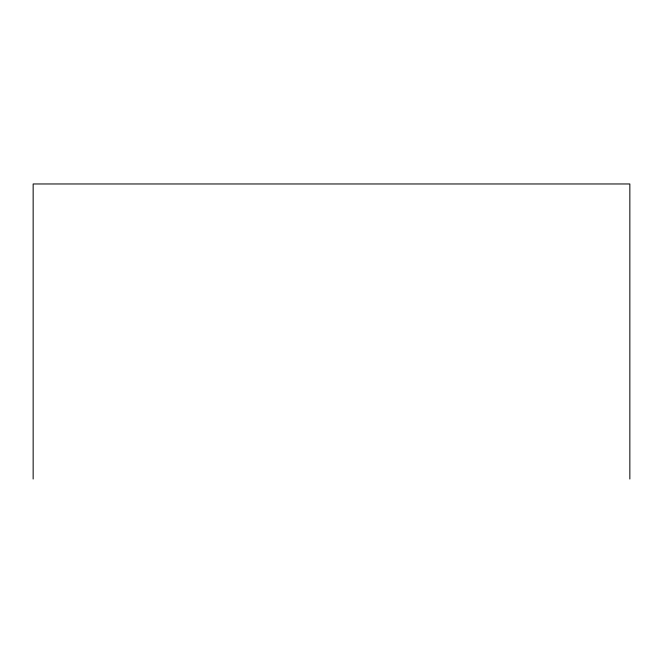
<?xml version="1.0" encoding="UTF-8"?>
<svg xmlns="http://www.w3.org/2000/svg" width="663" height="663" viewBox="0 0 663 663"><rect width="100%" height="100%" fill="white"/><g stroke="black" fill="none" stroke-linecap="round" stroke-linejoin="round"><path stroke-width="0.99" d="M629.85 479.034L629.85 183.966L33.15 183.966L33.15 479.034"/></g></svg>
